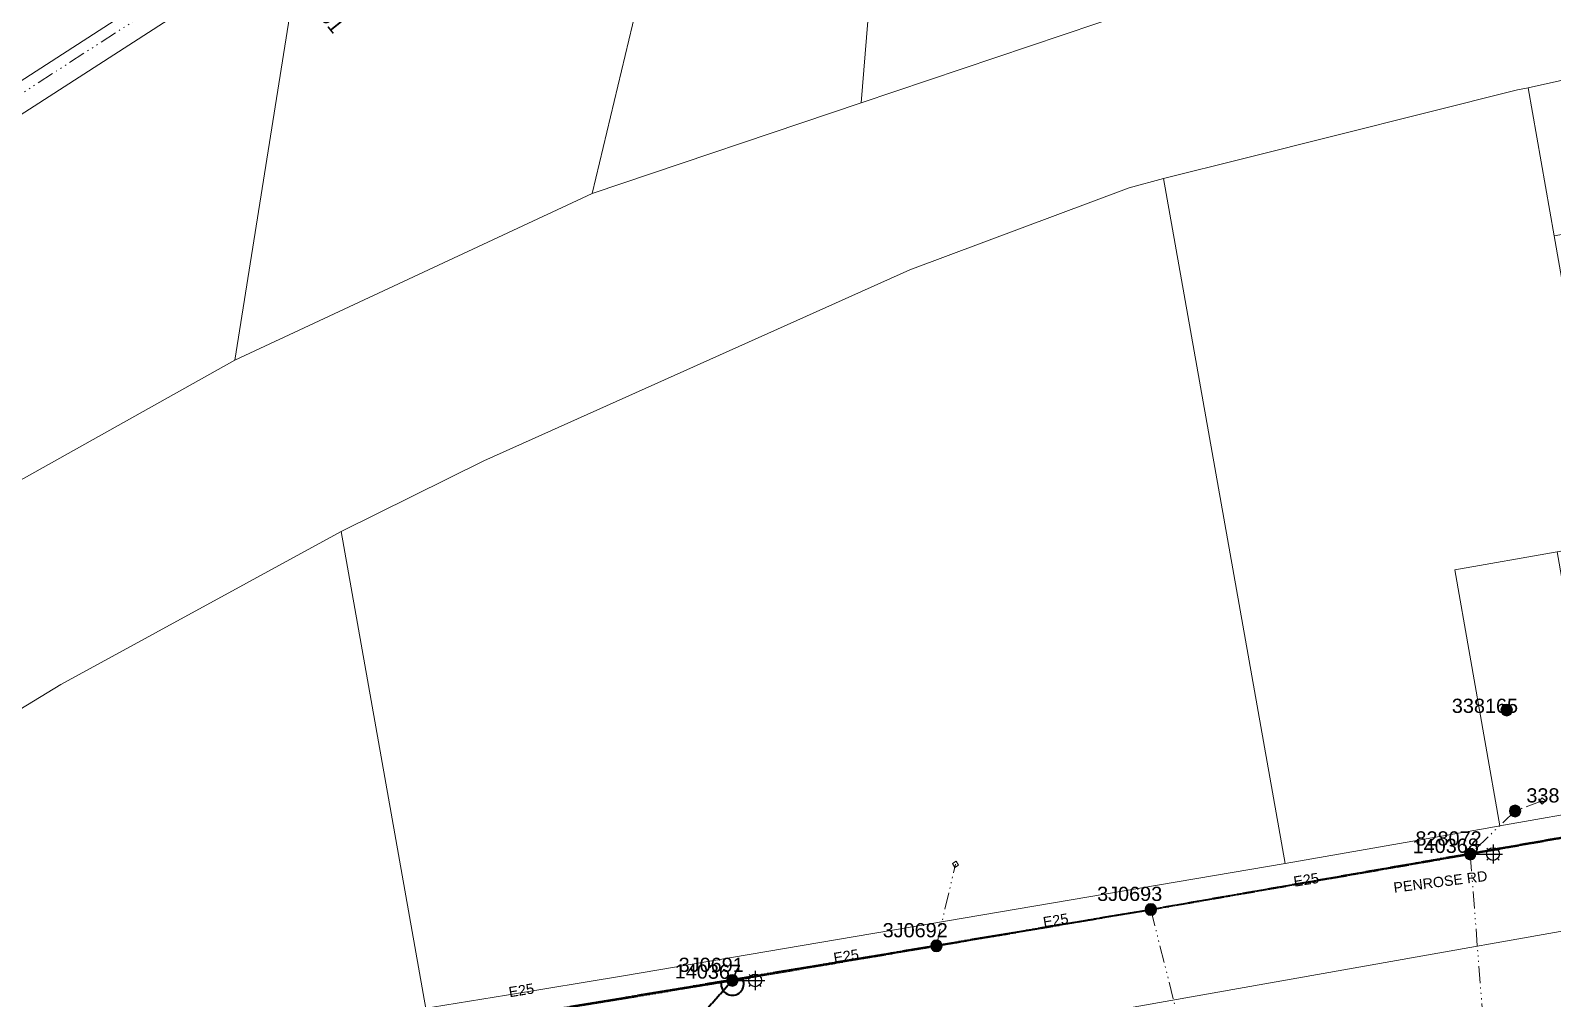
# Model space of a CAD drawing. Header units: metres. Extents: x 244561 to 254068, y 6159332 to 6162744.
# Drawn here: x 251324.3 to 251592.3, y 6161391.3 to 6161561.7 of the extents above; entities that cross this region are included whole.
import ezdxf
from ezdxf.enums import TextEntityAlignment as Align

# ---------------------------------------------------------------- set-up
doc = ezdxf.new("R2010")
doc.units = ezdxf.units.M
doc.linetypes.add('Cable Exist OH', pattern=[1, 1, 0])
doc.linetypes.add('PHANTOMX2', pattern=[6.6, 3, -0.75, 0.2, -0.75, 0.2, -0.75, 0.2, -0.75])
doc.layers.get('0').update_dxf_attribs({"color": 6})
for name, color, linetype, lineweight in [('_User_HV_Exist', 1, 'Continuous', 35), ('_User_LV_Exist', 5, 'Continuous', 35), ('Cadastre Developer_SP_NEW', 92, 'Continuous', 15), ('Cadastre Land Parcels_SP_EXT', 118, 'Continuous', 15), ('Cadastre Roads_SP_EXT', 218, 'Continuous', 15), ('Mains_HV_EXT', 13, 'Continuous', 25), ('Mains_LV_EXT', 163, 'Continuous', 25), ('Mains_SL_EXT', 131, 'Continuous', 25), ('Services_SP_EXT', 42, 'PHANTOMX2', 20)]:
    doc.layers.add(name, color=color, linetype=linetype, lineweight=lineweight)
for name, color, linetype in [('Equip_SP_SL_EXT', 7, 'Continuous'), ('SupportsOH_SP_TR_HV_LV_SL_EXT', 7, 'Continuous'), ('SupportsUG_SP_LV_SL_EXT', 7, 'Continuous')]:
    doc.layers.add(name, color=color, linetype=linetype)
doc.styles.add('COLUMN_LABEL', font='arial.ttf', dxfattribs={"height": 2})
doc.styles.add('iecARIAL', font='arial.ttf', dxfattribs={"height": 2})
doc.styles.add('POLE_LABEL', font='arial.ttf', dxfattribs={"height": 2})
doc.styles.add('SL_LABEL', font='arial.ttf', dxfattribs={"height": 2})
doc.styles.get("Standard").update_dxf_attribs({"font": 'arial.ttf'})

# ---------------------------------------------------------------- blocks, each defined once
blk = doc.blocks.new('COLUMN_EXT')
blk.add_hatch(color=256).paths.add_polyline_path([(1.5, -1.5), (1.5, 1.5), (-1.5, 1.5), (-1.5, -1.5)])
blk.add_lwpolyline([(1.5, 1.5), (-1.5, 1.5), (-1.5, -1.5), (1.5, -1.5)], close=True)
at = {"flags": 9}
for tag, style, p in [('STRUCTURE_PLANT_NUMBER', 'POLE_LABEL', (-1.81, -0.03)), ('STREET_CODE', 'COLUMN_LABEL', (-1.81, 0.2))]:
    blk.add_attdef(tag, text='', height=0.2, rotation=180, dxfattribs=dict(at, style=style)).set_placement(p, align=Align.MIDDLE_LEFT)
for tag, p in [('COLUMN_TYPE', (-1.81, 0.4)), ('STREETNAME', (-1.81, 1.6)), ('OWNED_BY', (-1.81, 0.6)), ('LOCATION', (-1.81, 1.4)), ('SUBURB', (-1.81, 1.8)), ('LEGEND', (-1.81, 1.2)), ('USAGE', (-1.81, 1)), ('NOTES', (-1.81, 2)), ('STATE', (-1.81, 0.8))]:
    blk.add_attdef(tag, text='', height=0.2, rotation=180, dxfattribs=at).set_placement(p, align=Align.MIDDLE_LEFT)
at = {"flags": 1}
blk.add_attdef('Z', (-1.81, 2.35), '', height=0.2, rotation=180, dxfattribs=at)
at = {"style": 'COLUMN_LABEL', "width": 0.9, "flags": 8}
blk.add_attdef('ASSET_NUM', text='', height=2, rotation=270, dxfattribs=at).set_placement((2, -4), align=Align.MIDDLE_LEFT)
blk = doc.blocks.new('SL_LANTERN_EXT')
at = {"flags": 9}
for tag, p in [('LRATECODE', (-7.4, 0)), ('LOUTREACHVOCAB', (-7.2, 0)), ('LOUTREACH', (-7, 0)), ('LANTNUMBER', (-6.6, 0)), ('LNEW', (-6.4, 0)), ('LMASTVOCAB', (-6.2, 0)), ('LMAST', (-6, 0)), ('LLAMPVOCAB', (-5.8, 0)), ('LLAMP', (-5.6, 0)), ('LEXIST', (-5.4, 0)), ('LCHARGE3PERCENT', (-5.2, 0)), ('LCHARGE3', (-5, 0)), ('LCHARGE2PERCENT', (-4.8, 0)), ('LCHARGE2', (-4.6, 0)), ('LCHARGE1PERCENT', (-4.4, 0)), ('LCHARGE1', (-4.2, 0)), ('LCATEGORY', (-4, 0)), ('LBRACKETVOCAB', (-3.8, 0)), ('LBRACKET', (-3.6, 0)), ('LKINGHEIGHT', (-3.4, 0)), ('CREPLACE', (-3.2, 0)), ('CREMOVE', (-3, 0)), ('CNUMBER', (-2.8, 0)), ('CNEW', (-2.6, 0)), ('CEXIST', (-2.4, 0)), ('USAGE', (-2.2, 0)), ('STATE', (-2, 0)), ('OWNED_BY', (-1.8, 0)), ('ORIENTATION', (-1.6, 0)), ('OPERATING_VOLTAGE', (-1.4, 0)), ('NO_PHASES', (-1.2, 0)), ('LANTERN_TYPE', (-1, 0)), ('LANTERN_PURPOSE', (-0.8, 0)), ('CONTROL_TYPE', (-0.6, 0)), ('CONSTRUCTED_VOLTAGE', (-0.4, 0))]:
    blk.add_attdef(tag, text='', height=0.001, rotation=270, dxfattribs=at).set_placement(p, align=Align.MIDDLE_LEFT)
at = {"style": 'SL_LABEL', "flags": 9}
blk.add_attdef('STREET_CODE', text='', height=0.001, rotation=270, dxfattribs=at).set_placement((0, 0), align=Align.MIDDLE_LEFT)
at = {"flags": 1}
blk.add_attdef('Z', (0, 0), '', height=0.001, rotation=270, dxfattribs=at)
at = {"width": 0.9}
blk.add_attdef('LNUMBER', text='', height=1, dxfattribs=at).set_placement((7, -1), align=Align.MIDDLE_LEFT)
at = {"flags": 9}
for tag, p in [('LREMOVE', (0, -7.6)), ('LREPLACE', (0, -7.8)), ('LTYPE', (0, -8)), ('LTYPEVOCAB', (0, -8.2)), ('LEGEND', (0, -8.4)), ('SUBURB', (0, -8.6)), ('STREETNAME', (0, -8.8)), ('LOCATION', (0, -9)), ('NOTES', (0, -9.2)), ('MAINTAINED_BY', (0, -9.86))]:
    blk.add_attdef(tag, text='', height=0.001, dxfattribs=at).set_placement(p, align=Align.MIDDLE_LEFT)
blk.add_attdef('OPERATED_BY', (0, -9.61), '', height=0.001, dxfattribs=at)
blk.add_wipeout([(5.69, 0), (5.06, -1.06), (4, -1.69), (2.94, -1.06), (2.31, 0), (2.94, 1.06), (4, 1.69), (5.06, 1.06)])
for p, q in [((0, 0), (4, 0)), ((2.94, 1.06), (3.2, 0.8)), ((4, 1.69), (4, 0)), ((5.06, 1.06), (4.8, 0.8)), ((2.94, -1.06), (3.2, -0.8)), ((4, 0), (5.69, 0)), ((4, 0), (4, -1.69)), ((5.06, -1.06), (4.8, -0.8))]:
    blk.add_line(p, q)
blk.add_circle((4, 0), 1.12)
blk = doc.blocks.new('CCP_EXT')
blk.add_wipeout([(0, 0.57), (0.57, 0), (0, -0.57), (-0.57, 0)])
blk.add_lwpolyline([(-0.57, 0), (0, 0.57), (0.57, 0), (0, -0.57), (-0.57, 0)])
at = {"flags": 1}
blk.add_attdef('Z', (0, 0), '', height=0.2, dxfattribs=at)
at = {"flags": 9}
for tag, p in [('CCP_TYPE', (0, 0)), ('CONSTRUCTED_VOLTAGE', (0, -0.2)), ('OPERATING_VOLTAGE', (0, -0.6)), ('ORIENTATION', (0, -0.8)), ('OWNED_BY', (0, -1)), ('STATE', (0, -1.8)), ('NO_PHASES', (0, -0.4)), ('USAGE', (0, -1.2)), ('LEGEND', (0, -1.4)), ('LIFE_SUPPORT', (0, -1.6)), ('NOTES', (0, -2))]:
    blk.add_attdef(tag, text='', height=0.2, dxfattribs=at).set_placement(p, align=Align.MIDDLE_LEFT)
blk = doc.blocks.new('POLE_EXT')
blk.add_hatch(color=256).paths.add_polyline_path([(-1, 0, 1), (1, 0, 1)])
blk.add_lwpolyline([(-1, 0, 1), (1, 0, 1)], format="xyb", close=True)
at = {"flags": 8}
blk.add_attdef('pNumber', text='', height=2, dxfattribs=at).set_placement((2.5, 2.5), align=Align.MIDDLE_CENTER)
at = {"style": 'POLE_LABEL', "flags": 9}
for tag, p in [('STRUCTURE_PLANT_NUMBER', (1.35, 0.03)), ('STREET_CODE', (1.35, -0.2))]:
    blk.add_attdef(tag, text='', height=0.2, dxfattribs=at).set_placement(p, align=Align.MIDDLE_LEFT)
at = {"flags": 9}
for tag, p in [('OWNED_BY', (1.35, -0.4)), ('SPECIAL_USE', (1.35, -0.8)), ('STATE', (1.35, -1)), ('cLV', (1.35, -1.4)), ('hDepth', (1.35, -1.6)), ('hDia', (1.35, -1.8)), ('cHV', (1.35, -2)), ('PARENT', (1.35, -0.6)), ('USAGE', (1.35, -1.2)), ('LBRACKET', (1.35, -2.2)), ('LExisting', (1.35, -2.4)), ('LANTNUMBER', (1.35, -2.6)), ('cLinedev', (1.35, -3.4)), ('pExisting', (1.35, -3.8)), ('pFooting', (1.35, -4.4)), ('pNew', (1.35, -4.6)), ('pRelocate', (1.35, -5)), ('pRemove', (1.35, -5.2)), ('pReplace', (1.35, -5.4)), ('LOther', (1.35, -2.8)), ('LRemove', (1.35, -3)), ('LEGEND', (1.35, -3.2)), ('LOCATION', (1.35, -3.6)), ('PFNUMBER', (1.35, -4)), ('NEWPFNUMBER', (1.35, -4.2)), ('pStay', (1.35, -5.6)), ('pType', (1.35, -5.8)), ('cspan', (1.35, -6)), ('STREETNAME', (1.35, -6.2)), ('SUBURB', (1.35, -6.4)), ('OPERATED_BY', (1.36, -7.01)), ('NOTES', (1.35, -6.6)), ('MAINTAINED_BY', (1.36, -6.81))]:
    blk.add_attdef(tag, text='', height=0.2, dxfattribs=at).set_placement(p, align=Align.MIDDLE_LEFT)
at = {"flags": 1}
blk.add_attdef('Z', (1.35, -7.33), '', height=0.2, dxfattribs=at)

msp = doc.modelspace()

# ---------------------------------------------------------------- linework, layer by layer
at = {"layer": '_User_LV_Exist', "linetype": 'Cable Exist OH'}
msp.add_lwpolyline([(251483.8011, 6161400.6258), (251521.5448, 6161407.0278)], dxfattribs=at)
at = {"layer": 'Cadastre Developer_SP_NEW', "linetype": 'Continuous'}
for points in [[(251517.9469, 6161564.9739), (251506.5117, 6161647.7565), (251500.0609, 6161645.1298), (251493.4798, 6161642.8438), (251486.79, 6161640.9053), (251480.0077, 6161639.3194), (251477.9054, 6161638.9423), (251470.579, 6161548.9691), (251517.9469, 6161564.9739)], [(251477.9054, 6161638.9423), (251473.3848, 6161638.129), (251466.8132, 6161637.3001), (251460.2084, 6161636.8147), (251453.586, 6161636.6762), (251448.0397, 6161636.8273), (251434.8381, 6161581.6846), (251423.1897, 6161533.0291), (251470.579, 6161548.9691), (251477.9054, 6161638.9423)], [(251314.2863, 6161477.9612), (251318.8618, 6161544.4889), (251356.507, 6161568.7817), (251355.9583, 6161569.1859), (251355.4319, 6161569.6165), (251354.9295, 6161570.0757), (251354.451, 6161570.5603), (251353.999, 6161571.0696), (251353.5744, 6161571.6005), (251353.177, 6161572.154), (251352.9781, 6161572.4572), (251271.6445, 6161519.9777), (251264.7312, 6161472.3164), (251261.6122, 6161449.4457), (251260.9889, 6161444.8712), (251314.2863, 6161477.9612)], [(251637.5402, 6161533.6609), (251632.6077, 6161561.6266), (251587.9412, 6161551.658), (251592.5321, 6161525.6047), (251637.5402, 6161533.6609)], [(251393.907, 6161389.6086), (251379.012, 6161473.5299), (251329.6864, 6161446.6176), (251293.5785, 6161424.6479), (251254.948, 6161398.559), (251252.7027, 6161382.1712), (251310.7167, 6161374.4297), (251312.0836, 6161384.395), (251339.5934, 6161380.6833), (251342.4513, 6161381.1534), (251393.907, 6161389.6086)]]:
    msp.add_lwpolyline(points, close=True, dxfattribs=at)
for points in [[(251370.5674, 6161568.266), (251360.318, 6161503.7091), (251423.1897, 6161533.0291), (251423.1897, 6161533.0291), (251434.8381, 6161581.6846)], [(251271.6445, 6161519.9777), (251352.9781, 6161572.4572)], [(251314.2863, 6161477.9612), (251360.318, 6161503.7091), (251370.5674, 6161568.266)], [(251356.507, 6161568.7817), (251318.8618, 6161544.4889)]]:
    msp.add_lwpolyline(points, dxfattribs=at)
at = {"layer": 'Cadastre Land Parcels_SP_EXT', "linetype": 'Continuous'}
for points in [[(252165.6289, 6161716.8082), (251980.4688, 6161659.6085), (251883.4393, 6161639.7363), (251813.7414, 6161623.297), (251790.4876, 6161619.6015), (251753.783, 6161614.0045), (251718.6048, 6161608.6416), (251691.0582, 6161604.4422), (251683.4246, 6161603.1063), (251648.2202, 6161596.9493), (251618.6696, 6161591.7822), (251589.1189, 6161586.6139), (251574.3226, 6161584.1696), (251555.8402, 6161577.7777), (251517.9467, 6161564.9739), (251470.5788, 6161548.9691), (251423.1895, 6161533.0291), (251360.3179, 6161503.7091), (251314.2861, 6161477.9612), (251260.9887, 6161444.8712), (251251.6398, 6161438.6951), (251185.807, 6161391.0979)], [(251370.5674, 6161568.266), (251360.318, 6161503.7091), (251423.1897, 6161533.0291), (251423.1897, 6161533.0291), (251434.8381, 6161581.6846)], [(251271.6445, 6161519.9777), (251352.9781, 6161572.4572)], [(251314.2863, 6161477.9612), (251360.318, 6161503.7091), (251370.5674, 6161568.266)], [(251356.507, 6161568.7817), (251318.8618, 6161544.4889)], [(251293.5783, 6161424.648), (251329.6862, 6161446.6177), (251379.0118, 6161473.5299), (251404.1281, 6161485.998), (251479.107, 6161519.5906), (251517.7544, 6161534.041), (251523.7714, 6161535.6758), (251537.9182, 6161539.2164), (251586.0619, 6161551.2691), (251587.941, 6161551.658), (251632.6076, 6161561.6267)]]:
    msp.add_lwpolyline(points, dxfattribs=at)
for points in [[(251517.9469, 6161564.9739), (251506.5117, 6161647.7565), (251500.0609, 6161645.1298), (251493.4798, 6161642.8438), (251486.79, 6161640.9053), (251480.0077, 6161639.3194), (251477.9054, 6161638.9423), (251470.579, 6161548.9691), (251517.9469, 6161564.9739)], [(251477.9054, 6161638.9423), (251473.3848, 6161638.129), (251466.8132, 6161637.3001), (251460.2084, 6161636.8147), (251453.586, 6161636.6762), (251448.0397, 6161636.8273), (251434.8381, 6161581.6846), (251423.1897, 6161533.0291), (251470.579, 6161548.9691), (251477.9054, 6161638.9423)], [(251314.2863, 6161477.9612), (251318.8618, 6161544.4889), (251356.507, 6161568.7817), (251355.9583, 6161569.1859), (251355.4319, 6161569.6165), (251354.9295, 6161570.0757), (251354.451, 6161570.5603), (251353.999, 6161571.0696), (251353.5744, 6161571.6005), (251353.177, 6161572.154), (251352.9781, 6161572.4572), (251271.6445, 6161519.9777), (251264.7312, 6161472.3164), (251261.6122, 6161449.4457), (251260.9889, 6161444.8712), (251314.2863, 6161477.9612)], [(251637.5402, 6161533.6609), (251632.6077, 6161561.6266), (251587.9412, 6161551.658), (251592.5321, 6161525.6047), (251637.5402, 6161533.6609)], [(251580.7146, 6161421.3598), (251582.9947, 6161421.7606), (251575.0346, 6161466.7889), (251593.0422, 6161469.9786), (251602.0534, 6161471.5746), (251598.8797, 6161489.5847), (251595.7059, 6161507.5946), (251592.5321, 6161525.6047), (251587.9412, 6161551.658), (251586.062, 6161551.2691), (251537.9184, 6161539.2163), (251523.7716, 6161535.6758), (251545.1735, 6161415.0928), (251580.7146, 6161421.3598)], [(251395.1137, 6161389.8072), (251408.1604, 6161391.955), (251428.733, 6161395.3425), (251545.1735, 6161415.0928), (251523.7716, 6161535.6758), (251517.7546, 6161534.041), (251479.1072, 6161519.5906), (251404.1282, 6161485.998), (251379.012, 6161473.5299), (251393.907, 6161389.6086), (251395.1137, 6161389.8072)], [(251393.907, 6161389.6086), (251379.012, 6161473.5299), (251329.6864, 6161446.6176), (251293.5785, 6161424.6479), (251254.948, 6161398.559), (251252.7027, 6161382.1712), (251310.7167, 6161374.4297), (251312.0836, 6161384.395), (251339.5934, 6161380.6833), (251342.4513, 6161381.1534), (251393.907, 6161389.6086)], [(251601.0051, 6161424.9364), (251593.0422, 6161469.9786), (251575.0346, 6161466.7889), (251582.9947, 6161421.7606), (251601.0051, 6161424.9364)], [(251771.6998, 6161435.0068), (251677.8494, 6161418.0956), (251658.1528, 6161414.6059), (251501.9061, 6161386.8768), (251443.4737, 6161356.7434), (251754.4115, 6161313.072), (251771.6998, 6161435.0068)]]:
    msp.add_lwpolyline(points, close=True, dxfattribs=at)
at = {"layer": 'Mains_LV_EXT', "linetype": 'Cable Exist OH'}
msp.add_lwpolyline([(251483.8011, 6161400.6258), (251521.5448, 6161407.0278)], dxfattribs=at)
at = {"layer": 'Mains_LV_EXT', "linetype": 'Continuous'}
msp.add_lwpolyline([(251445.9161, 6161394.1622, 1.33508501), (251449.7047, 6161394.7874)], format="xyb", dxfattribs=at)
at = {"layer": 'Services_SP_EXT'}
for points in [[(251354.6393, 6161573.4964), (251350.3813, 6161568.4814), (251315.6833, 6161546.0224), (251307.6474, 6161528.3604)], [(251521.5449, 6161407.0279), (251529.0029, 6161377.3424)]]:
    msp.add_lwpolyline(points, dxfattribs=at)

# ---------------------------------------------------------------- block references
at = {"layer": 'SupportsOH_SP_TR_HV_LV_SL_EXT'}
ref = msp.add_blockref('POLE_EXT', (251584.1762, 6161442.1247), dxfattribs=at)
ref.add_attrib('ASSET_NUM', '338165', dxfattribs={"layer": '0', "height": 2.5, "style": 'POLE_LABEL'}).set_placement((251586.1762, 6161442.8747), align=Align.MIDDLE_RIGHT)
ref = msp.add_blockref('POLE_EXT', (251521.5449, 6161407.0278), dxfattribs=at)
ref.add_attrib('ASSET_NUM', '3J0693', dxfattribs={"layer": '0', "height": 2.5, "style": 'POLE_LABEL'}).set_placement((251523.5449, 6161407.7778), align=Align.BOTTOM_RIGHT)
ref = msp.add_blockref('POLE_EXT', (251483.8011, 6161400.6259), dxfattribs=at)
ref.add_attrib('ASSET_NUM', '3J0692', dxfattribs={"layer": '0', "height": 2.5, "style": 'POLE_LABEL'}).set_placement((251485.8011, 6161401.3759), align=Align.BOTTOM_RIGHT)
at = {"layer": 'SupportsUG_SP_LV_SL_EXT'}
ref = msp.add_blockref('COLUMN_EXT', (251369.3444, 6161570.1409), dxfattribs=dict(at, rotation=36.05550648230375))
ref.add_attrib('ASSET_NUM', '273501', dxfattribs={"layer": '0', "height": 2.5, "rotation": 308.631736, "style": 'COLUMN_LABEL'}).set_placement((251371.3444, 6161570.8909), align=Align.MIDDLE_LEFT)

# ---------------------------------------------------------------- texts
at = {"layer": 'Mains_LV_EXT'}
for rotation, p in [(9.149561, (251546.819, 6161411.0211)), (9.239217, (251502.7324, 6161403.8815)), (9.239217, (251465.854, 6161397.5817)), (9.279313, (251408.684, 6161391.5603))]:
    msp.add_text('E25', height=1.8, rotation=rotation, dxfattribs=at).set_placement(p)

# ---------------------------------------------------------------- next in the draw order: block references
at = {"layer": 'Equip_SP_SL_EXT'}
ref = msp.add_blockref('SL_LANTERN_EXT', (251577.7689, 6161416.7787), dxfattribs=at)
ref.add_attrib('ASSET_NUM', '140368', dxfattribs={"layer": '0', "height": 2.5, "rotation": 0.543831, "style": 'iecARIAL'}).set_placement((251579.2689, 6161418.2787), align=Align.MIDDLE_RIGHT)
ref = msp.add_blockref('SL_LANTERN_EXT', (251447.8993, 6161394.5363), dxfattribs=at)
ref.add_attrib('ASSET_NUM', '140367', dxfattribs={"layer": '0', "height": 2.5, "rotation": 359.439176, "style": 'iecARIAL'}).set_placement((251449.3993, 6161396.0363), align=Align.MIDDLE_RIGHT)
at = {"layer": 'Services_SP_EXT'}
msp.add_blockref('CCP_EXT', (251590.422, 6161426.1303), dxfattribs=at)
at = {"layer": 'Services_SP_EXT', "rotation": 75.68945271897913}
msp.add_blockref('CCP_EXT', (251487.1584, 6161414.9841), dxfattribs=at)

# ---------------------------------------------------------------- next in the draw order: linework, layer by layer
at = {"layer": '_User_HV_Exist', "linetype": 'Cable Exist OH'}
msp.add_lwpolyline([(251221.2203, 6161284), (251271.0793, 6161326.1218), (251329.5765, 6161377.9986), (251378.0908, 6161383.0357), (251521.5448, 6161407.0278), (251747.229, 6161446.652)], dxfattribs=at)
at = {"layer": '_User_LV_Exist', "linetype": 'Cable Exist OH'}
for points in [[(251577.7689, 6161416.7787), (251631.1734, 6161426.2757)], [(251521.5448, 6161407.0278), (251577.7689, 6161416.7787)], [(251447.8994, 6161394.5363), (251483.8011, 6161400.6258)], [(251378.0908, 6161383.0357), (251447.8994, 6161394.5363)], [(251447.8994, 6161394.5363), (251412.3405, 6161354.5982)]]:
    msp.add_lwpolyline(points, dxfattribs=at)
at = {"layer": '_User_LV_Exist', "linetype": 'Continuous'}
msp.add_lwpolyline([(251445.9161, 6161394.1622, 1.33508501), (251449.7047, 6161394.7874)], format="xyb", dxfattribs=at)
at = {"layer": 'Cadastre Developer_SP_NEW', "linetype": 'Continuous'}
for points in [[(252165.6289, 6161716.8082), (251980.4688, 6161659.6085), (251883.4393, 6161639.7363), (251813.7414, 6161623.297), (251790.4876, 6161619.6015), (251753.783, 6161614.0045), (251718.6048, 6161608.6416), (251691.0582, 6161604.4422), (251683.4246, 6161603.1063), (251648.2202, 6161596.9493), (251618.6696, 6161591.7822), (251589.1189, 6161586.6139), (251574.3226, 6161584.1696), (251555.8402, 6161577.7777), (251517.9467, 6161564.9739), (251470.5788, 6161548.9691), (251423.1895, 6161533.0291), (251360.3179, 6161503.7091), (251314.2861, 6161477.9612), (251260.9887, 6161444.8712), (251251.6398, 6161438.6951), (251185.807, 6161391.0979)], [(251293.5783, 6161424.648), (251329.6862, 6161446.6177), (251379.0118, 6161473.5299), (251404.1281, 6161485.998), (251479.107, 6161519.5906), (251517.7544, 6161534.041), (251523.7714, 6161535.6758), (251537.9182, 6161539.2164), (251586.0619, 6161551.2691), (251587.941, 6161551.658), (251632.6076, 6161561.6267)]]:
    msp.add_lwpolyline(points, dxfattribs=at)
for points in [[(251580.7146, 6161421.3598), (251582.9947, 6161421.7606), (251575.0346, 6161466.7889), (251593.0422, 6161469.9786), (251602.0534, 6161471.5746), (251598.8797, 6161489.5847), (251595.7059, 6161507.5946), (251592.5321, 6161525.6047), (251587.9412, 6161551.658), (251586.062, 6161551.2691), (251537.9184, 6161539.2163), (251523.7716, 6161535.6758), (251545.1735, 6161415.0928), (251580.7146, 6161421.3598)], [(251395.1137, 6161389.8072), (251408.1604, 6161391.955), (251428.733, 6161395.3425), (251545.1735, 6161415.0928), (251523.7716, 6161535.6758), (251517.7546, 6161534.041), (251479.1072, 6161519.5906), (251404.1282, 6161485.998), (251379.012, 6161473.5299), (251393.907, 6161389.6086), (251395.1137, 6161389.8072)], [(251601.0051, 6161424.9364), (251593.0422, 6161469.9786), (251575.0346, 6161466.7889), (251582.9947, 6161421.7606), (251601.0051, 6161424.9364)], [(251771.6998, 6161435.0068), (251677.8494, 6161418.0956), (251658.1528, 6161414.6059), (251501.9061, 6161386.8768), (251443.4737, 6161356.7434), (251754.4115, 6161313.072), (251771.6998, 6161435.0068)]]:
    msp.add_lwpolyline(points, close=True, dxfattribs=at)
at = {"layer": 'Mains_HV_EXT', "linetype": 'Cable Exist OH'}
msp.add_lwpolyline([(251221.2203, 6161284), (251271.0793, 6161326.1218), (251329.5765, 6161377.9986), (251378.0908, 6161383.0357), (251521.5448, 6161407.0278), (251747.229, 6161446.652)], dxfattribs=at)
at = {"layer": 'Mains_LV_EXT', "linetype": 'Cable Exist OH'}
for points in [[(251577.7689, 6161416.7787), (251631.1734, 6161426.2757)], [(251521.5448, 6161407.0278), (251577.7689, 6161416.7787)], [(251447.8994, 6161394.5363), (251483.8011, 6161400.6258)], [(251378.0908, 6161383.0357), (251447.8994, 6161394.5363)], [(251447.8994, 6161394.5363), (251412.3405, 6161354.5982)]]:
    msp.add_lwpolyline(points, dxfattribs=at)
at = {"layer": 'Mains_SL_EXT', "linetype": 'Cable Exist OH'}
for points in [[(251577.7689, 6161416.7787), (251637.9117, 6161427.3452), (251671.602, 6161433.3194)], [(251447.8994, 6161394.5363), (251483.8011, 6161400.6258), (251521.5448, 6161407.0278), (251577.7689, 6161416.7787)], [(251447.8994, 6161394.5363), (251378.0477, 6161382.9492), (251329.5765, 6161377.9986)], [(251412.3405, 6161354.5982), (251447.8994, 6161394.5363)]]:
    msp.add_lwpolyline(points, dxfattribs=at)
at = {"layer": 'Services_SP_EXT'}
for points in [[(251590.422, 6161426.1302), (251585.6435, 6161424.3592), (251577.7688, 6161416.7788)], [(251577.7688, 6161416.7788), (251580.3476, 6161383.2097)], [(251483.8012, 6161400.6259), (251487.1585, 6161414.9841)]]:
    msp.add_lwpolyline(points, dxfattribs=at)

# ---------------------------------------------------------------- next in the draw order: block references
at = {"layer": 'SupportsOH_SP_TR_HV_LV_SL_EXT'}
ref = msp.add_blockref('POLE_EXT', (251585.6435, 6161424.3591), dxfattribs=at)
ref.add_attrib('ASSET_NUM', '338166', dxfattribs={"layer": '0', "height": 2.5, "style": 'POLE_LABEL'}).set_placement((251587.6435, 6161425.1091), align=Align.BOTTOM_LEFT)
ref = msp.add_blockref('POLE_EXT', (251577.7689, 6161416.7787), dxfattribs=at)
ref.add_attrib('ASSET_NUM', '828072', dxfattribs={"layer": '0', "height": 2.5, "style": 'POLE_LABEL'}).set_placement((251579.7689, 6161417.5287), align=Align.BOTTOM_RIGHT)
ref = msp.add_blockref('POLE_EXT', (251447.8994, 6161394.5363), dxfattribs=at)
ref.add_attrib('ASSET_NUM', '3J0691', dxfattribs={"layer": '0', "height": 2.5, "style": 'POLE_LABEL'}).set_placement((251449.8994, 6161395.2863), align=Align.BOTTOM_RIGHT)

# ---------------------------------------------------------------- next in the draw order: texts
at = {"layer": 'Cadastre Roads_SP_EXT'}
msp.add_text('PENROSE RD', height=1.8, rotation=7.299507, dxfattribs=at).set_placement((251564.3791, 6161409.9625))

doc.saveas('drawing.dxf')
